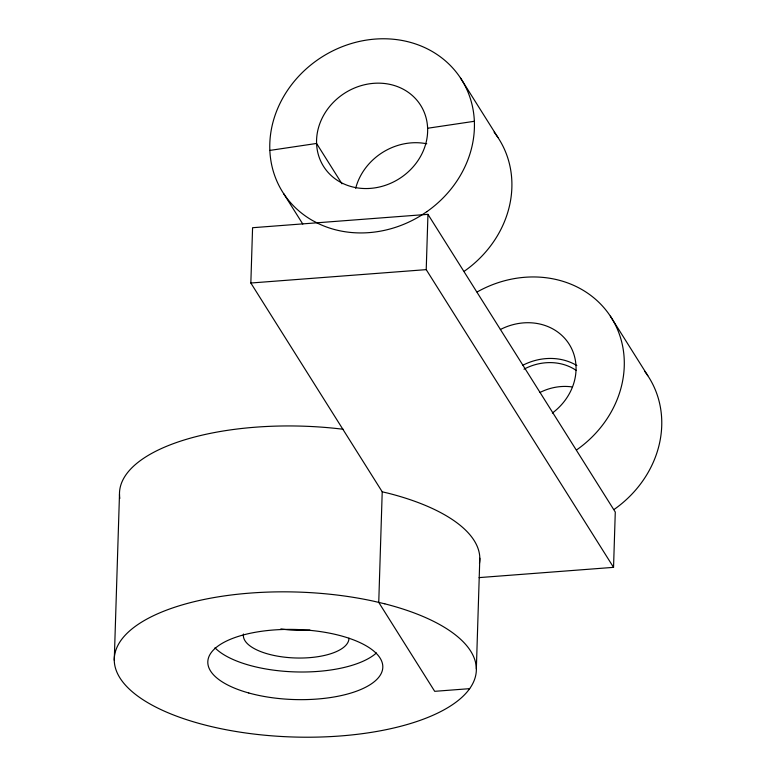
<?xml version="1.0" encoding="UTF-8"?>
<svg xmlns="http://www.w3.org/2000/svg" width="776" height="776" viewBox="0 0 776 776"><rect width="100%" height="100%" fill="white"/><g stroke="black" fill="none" stroke-linecap="round" stroke-linejoin="round"><path stroke-width="1.16" d="M114.266 660.231L119.485 494.341M469.664 688.661L434.696 691.329L378.746 602.399L382.219 491.809L250.842 283.017L252.578 227.717L427.954 214.331L615.281 512.053L613.544 567.353L479.131 577.606M613.544 567.353L426.218 269.631L427.954 214.331M476.348 668.825L479.82 558.235M269.844 150.418L316.579 143.453L341.974 183.815M427.625 128.253L474.359 121.289M250.842 283.017L426.218 269.631M382.219 491.809L388.262 493.235A181.118 72.507 1.8 0 1 479.461 563.279M460.459 77.939L497.92 137.478M610.334 316.133L647.795 375.671M283.744 193.767L302.795 224.051M119.834 498.405A181.118 72.507 1.8 0 1 343.157 429.264M376.447 652.946A87.543 35.046 1.8 0 1 294.977 671.9A87.543 35.046 1.8 0 1 214.971 647.805M348.957 638.173A52.826 21.146 1.8 0 1 294.453 657.941A52.826 21.146 1.8 0 1 243.47 634.031M309.934 630.044A52.826 21.146 1.8 0 1 280.844 628.899M644.643 371.238A105.652 93.469 -32.2 0 1 614.117 509.434M477.085 291.999A105.652 93.469 -32.2 0 1 611.342 317.694A105.652 93.469 -32.2 0 1 576.646 449.886M500.355 329.528A55.843 49.402 -32.2 0 1 569.332 344.457A55.843 49.402 -32.2 0 1 552.376 413.036M494.108 132.182A105.652 93.469 -32.2 0 1 464.271 271.241M355.67 188.326A57.356 50.741 -32.2 0 1 426.761 143.793M540.038 392.443A51.313 45.396 -32.2 0 1 571.767 386.885M523.994 369.172A51.313 45.396 -32.2 0 1 576.199 370.385M522.83 365.253A55.843 49.402 -32.2 0 1 576.84 365.535M426.8 211.693L420.64 215.738A105.652 93.469 -32.2 0 1 318.335 223.566L312.398 220.452A105.652 93.469 -32.2 0 1 297.286 77.823A105.652 93.469 -32.2 0 1 450.914 66.067A105.652 93.469 -32.2 0 1 426.8 211.693M384.789 603.825L373.595 601.187A181.118 72.507 1.8 0 0 114.518 663.606A181.118 72.507 1.8 0 0 390.474 728.742A181.118 72.507 1.8 0 0 384.789 603.825M248.786 692.987A87.543 35.046 1.8 0 0 382.752 668.126A87.543 35.046 1.8 0 0 254.392 632.45A87.543 35.046 1.8 0 0 248.786 692.987M368.202 188.51A57.356 50.741 -32.2 0 0 422.047 107.699A57.356 50.741 -32.2 0 0 326.056 111.346A57.356 50.741 -32.2 0 0 368.202 188.51"/></g></svg>
